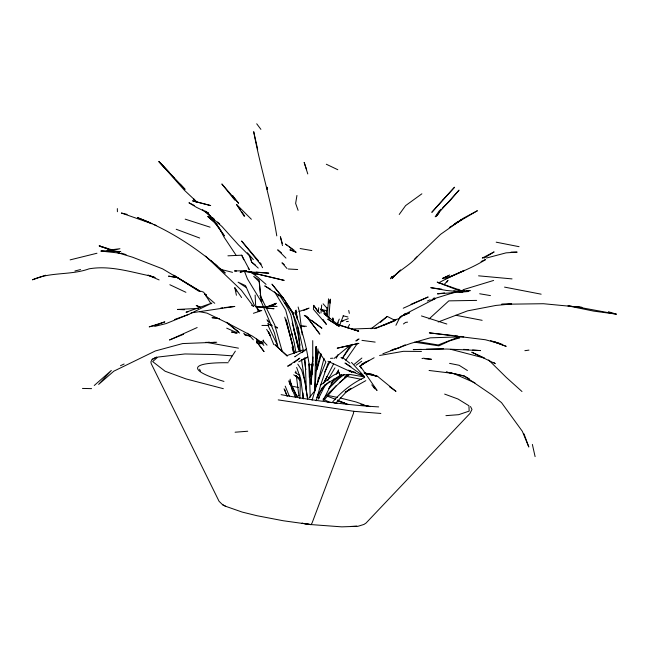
<?xml version="1.0" encoding="UTF-8"?>
<svg xmlns="http://www.w3.org/2000/svg" width="650" height="650" viewBox="0 0 650 650"><rect width="100%" height="100%" fill="white"/><g stroke="black" fill="none" stroke-linecap="round" stroke-linejoin="round"><path stroke-width="0.97" d="M315.884 346.621L314.535 391.731M327.429 315.77L328.494 298.829M328.9 318.167L330.176 299.894M299.845 398.564L300.267 385.531L299.463 375.131M316.225 347.027L315.616 365.211L316.639 358.183L316.225 346.548M306.41 391.414L305.281 363.773L304.468 358.036M311.992 368.932L312.309 363.09M330.119 303.176L330.346 299.138M311.959 368.412L312.317 362.391M319.711 313.349L313.633 305.338L313.389 309.262L326.373 324.399L323.05 319.426M313.007 357.004L311.09 384.524L312.772 358.808L312.731 340.632M314.868 389.301L317.907 348.887M199.469 311.707L206.984 313.105L228.036 323.334L252.119 335.985L262.827 343.127L263.047 340.324M320.994 312.983L321.685 305.012M318.313 311.724L318.711 307.743M313.007 363.447L312.699 366.438L312.926 364.39M318.012 380.445L318.459 377.496M296.944 195.463L295.636 203.409L298.09 210.324M310.375 375.806L312.934 360.986M317.298 384.126L324.049 358.329M325.78 315.339L327.356 307.45M310.359 382.777L311.594 377.098M317.882 364.301L316.322 370.793L320.702 353.364M316.899 358.361L318.711 351.504M316.997 369.72L321.409 354.128M316.119 400.782L320.588 385.231L328.031 363.399L330.314 361.53M312.098 400.213L316.696 384.743L325.861 361.985L318.313 350.976M278.005 296.148L278.647 294.231M328.12 380.023L329.103 377.154L328.356 378.901M295.693 311.049L294.994 312.934C304.354 334.157 308.799 357.216 311.066 380.201M339.747 325.033L343.273 315.924M337.309 323.643L339.284 319.093M317.647 397.581L321.717 388.57M324.561 382.257L326.999 376.854M333.645 363.773L323.529 383.5M336.261 358.296L338.008 354.64M392.381 278.046L393.242 276.283M318.142 399.23L325.284 384.914M327.519 380.445L334.929 367.876M395.923 325.284L399.896 317.33M323.148 400.481L333.994 378.836M336.253 374.327L338.512 369.817M156.739 357.012L152.157 359.377L150.898 361.871L151.206 363.602L219.058 501.28L222.552 504.692L225.639 506.293L242.182 512.078L256.969 515.718L283.286 520.756L310.586 524.55L341.77 526.858L358.012 526.281L363.935 524.444L366.048 523.055L469.934 413.481L471.989 409.427L470.503 406.518M324.707 371.946L330.176 361.368M324.179 381.908L326.942 376.805M328.421 302.868L330.127 299.804M308.888 398.174L315.453 390.041M446.981 282.076L448.004 280.345L443.926 284.773M392.511 278.151L394.006 275.665M347.555 327.876L349.602 324.48M342.639 357.955L350.123 345.581M417.032 256.774C410.158 265.192 399.514 269.888 392.348 278.168M228.694 361.465L235.357 351.138M314.438 388.481L317.606 383.606M435.175 216.832L439.059 211.112L441.212 209.089M336.822 373.279L338.512 370.817M345.808 360.165L357.541 343.224M436.849 215.824L439.668 211.721L459.046 190.133L449.109 201.671L442.65 207.74M352.406 344.273L342.542 357.979M399.222 214.467L405.608 205.603L421.874 193.814M317.59 394.997L325.203 384.743L340.917 375.034L350.537 374.546L364.081 376.862M436.15 216.434L439.668 211.721L436.573 215.686M390.439 278.793L392.259 276.372L391.024 277.875M391.999 277.997L400.619 269.912M324.058 400.181L336.399 385.45M323.115 399.181L329.761 391.983L348.896 374.27M336.473 402.374L345.914 392.34L351.358 388.286M321.132 388.984L325.203 384.743M329.217 387.514L341.64 375.017M393.404 320.198L399.197 318.654L405.364 313.349M332.597 402.009C341.543 391.739 352.219 383.012 364.691 377.414M321.758 389.074L329.623 381.339M328.567 388.659L338.536 378.901L344.11 374.562M434.289 297.773L432.924 299.057L454.813 292.289M428.992 319.012L448.833 300.861L476.637 300.398M94.25 385.491L111.321 370.459L98.629 384.426L113.856 371.158L155.366 350.951L182.626 343.566L216.734 342.241M344.508 377.211L347.555 374.554M380.437 322.351L387.262 316.42L395.452 320.637M334.116 358.402L350.074 345.288L358.898 343.354L337.212 348.189L350.074 345.288M354.299 364.236L361.879 358.036M358.231 339.056L355.875 340.974L359.101 339.016M339.349 382.623L349.578 374.359M301.868 352.723L306.548 348.969L294.734 356.793L295.555 356.363M330.899 383.053L341.169 374.79M458.469 221.496L454.415 224.307M399.807 317.224L401.277 316.054M294.271 362.529L299.764 358.215L287.658 366.218L291.298 364.561M356.07 365.251L361.717 361.213M320.287 385.377L332.857 375.684L339.016 372.263M457.194 222.081L453.277 225.087L463.231 218.286L477.409 210.714L456.958 222.698L461.849 219.432L440.546 234.357L414.44 259.382M371.028 328.794L387.262 316.42M359.759 366.113L369.021 360.319M359.751 366.559L365.219 362.464M403.439 323.96L405.592 322.416L407.542 322.148M346.751 391.154L345.093 392.308L365.82 380.64M348.416 390L350.082 388.846M449.329 227.524L452.725 225.379M310.952 524.623L302.063 523.25L310.952 524.623L312.073 522.998L353.454 413.359L353.762 411.304L278.233 399.896M484.234 258.034L494.122 251.891L482.284 258.042L484.185 257.562M336.765 323.928L338.471 322.936M361.303 364.398L366.478 361.489M448.354 276.226L443.105 278.598M362.773 364.114L374.124 357.776M298.74 361.814L307.694 357.11L301.316 360.002M152.157 359.377L156.138 357.321M404.097 314.632L435.516 298.504L430.958 300.316M399.758 347.449L382.899 353.754M154.928 326.341L166.181 323.562L188.825 314.348L211.949 303.022L186.006 312.227L187.996 311.846M405.234 344.817L397.979 348.335L392.113 349.611M403.447 315.648L409.654 312.707L401.692 315.998M442.447 278.411L449.767 274.958M120.502 365.698L124.117 364.008M271.863 305.321L276.201 303.322M449.507 276.941L464.579 270.335L445.697 278.809M427.351 301.048L430.097 299.78M438.62 282.945C453.879 274.235 470.754 269.035 485.615 259.569L481.106 261.495M197.153 327.543L169.512 339.999L183.593 334.279M442.358 278.582L447.761 276.144M403.236 308.23L428.163 296.993L411.044 304.281M383.711 325.203L395.956 319.873L374.384 328.656M303.574 310.505L308.157 308.539M394.542 320.994L376.342 328.128L351.731 329.046L358.662 331.151L337.886 324.496L323.903 313.544L329.924 318.874M257.457 310.993L259.285 310.277L261.755 310.554L253.403 313.292M348.262 318.671L341.031 321.449L343.037 321.23M153.863 326.007L164.808 321.872L149.207 326.861L158.535 324.488M265.85 307.174L276.128 303.274M438.181 321.994L467.512 310.871L496.056 305.419L511.648 303.964L501.573 304.273L543.384 303.721L582.018 307.401L573.991 306.524M390.91 350.602L410.572 343.452L430.276 337.838L463.751 336.741L460.793 336.408M174.558 319.499L188.825 314.348M45.581 275.226L32.5 279.809C50.318 271.684 70.744 275.494 89.107 268.824C109.777 265.265 130.138 271.806 150.191 275.941L154.952 277.526M295.206 312.869L297.058 312.227M298.902 311.586L309.067 308.067M275.454 304.306L266.866 307.027L275.608 304.346M463.044 289.746L493.61 280.451M422.029 358.589L423.386 358.215L431.413 359.296L424.848 358.8M486.509 258.026L506.082 252.858L517.14 252.135L511.062 252.102M117.845 252.484L119.706 253.143L101.002 251.071L110.102 251.274L119.957 248.714L107.022 250.339L109.005 250.624M246.391 270.571L240.102 272.188L246.602 270.725L234.455 270.936L236.478 271.066M74.913 270.993L80.559 269.547M70.135 259.878L96.972 253.248M296.806 396.216L298.773 395.85M379.6 355.485L403.398 351.317L421.468 351.447M191.157 312.886L234.837 306.426L224.835 307.556M524.867 350.683L528.97 350.114M444.503 292.89L437.474 293.857L468.569 291.517M262.023 342.761L258.342 343.249L262.966 343.72M456.999 289.551L458.981 289.315M220.829 308.011L222.836 307.783M346.458 321.628L348.376 321.409M235.105 432.209L247.723 431.243M445.933 415.651L458.648 414.684L469.162 411.109L468.934 405.754L457.982 399.002L444.657 394.095M441.756 289.185L430.763 287.674L446.428 290.452L462.727 292.077L460.021 291.078L464.75 291.029M466.586 290.899L470.251 290.631L460.021 291.078L464.774 291.322M330.509 358.353L332.898 358.191M198.713 308.392L177.499 309.441L184.462 309.749M350.773 526.443L356.777 526.175M227.922 255.816L241.727 255.206L249.381 269.677L248.178 268.182M421.306 349.367L413.238 349.602L446.574 349.042L480.537 350.577L472.558 350.001M426.359 349.221L443.519 348.725M256.011 306.938L277.054 306.369M261.918 325.447L268.734 325.455M82.461 388.432L91.585 388.627M101.002 251.071L120.746 251.526L110.102 251.274M207.748 342.217L209.714 342.266M213.639 342.371L215.597 342.42M216.946 317.85L211.973 317.704L219.554 318.679M288.283 268.986L297.668 269.514M266.029 308.271L269.035 308.441M271.042 308.563L274.048 308.734L266.248 307.873M241.524 271.399L268.799 273.179L256.165 272.058M463.572 349.351L468.561 349.708M232.018 355.842L214.11 354.518L184.949 353.957L157.828 357.069L152.644 361.571L165.067 371.207L186.006 378.909L223.324 388.684M353.762 411.304L380.851 413.449M248.381 271.367L251.298 271.627M478.571 275.827L512.029 278.899M300.844 325.731L306.442 326.324M571.976 306.304L567.962 305.866L593.84 311.139L616.338 314.145L608.359 311.74M255.515 306.694L264.29 307.661M452.928 335.522L429.325 332.873L485.355 339.747L502.418 344.386M454.894 335.741L457.844 336.074M429.065 370.467L452.546 373.352M361.961 340.373L375.164 342.103M453.741 290.834L462.727 292.077L437.182 282.124L462.922 291.159M308.685 364.496L312.634 365.081M414.505 342.176L438.888 345.849L449.678 340.852L459.704 337.813L457.494 337.512L438.165 344.971L416.926 341.453M616.338 314.145L575.055 306.524M327.023 401.879L332.004 402.642M333.994 402.943L336.984 403.398M177.401 277.582L168.521 276.144L178.076 277.696M479.684 293.767L490.466 295.604M300.129 248.544L311.854 250.559M205.888 342.257L238.444 348.156M455.796 315.266L482.146 320.32M504.546 287.113L541.149 294.182M496.194 242.174L519.058 246.683M452.619 373.287L446.257 372.036L464.254 376.025L469.398 378.901M302.77 326.284L304.663 326.658M449.573 363.358L459.128 365.284L467.439 370.508M328.729 395.623L337.447 397.41M236.421 333.027L231.506 331.996L236.356 333.084M244.278 334.677L250.169 335.912M340.251 398.011L356.078 401.976L363.683 404.747M293.426 386.417L298.317 387.498M246.066 335.262L249.941 336.131M366.186 373.839L377.707 376.456L395.996 391.365L389.382 386.669M322.969 310.757L320.393 309.238L326.755 310.708M246.431 271.481L284.18 280.394L253.979 273.146L251.347 271.944M360.904 404.454L369.777 406.559M127.132 214.394L121.355 213.013L151.767 223.649M221.073 269.474L232.513 272.326M343.127 315.77L347.945 316.997M450.775 349.326L484.664 358.126L471.778 352.211L495.267 363.683L493.748 362.399M364.154 372.824L377.707 376.456L372.019 374.351L364.293 373.092L372.019 374.351L373.677 375.521M355.656 372.45L348.896 370.549L363.691 376.22L360.571 373.636M295.433 251.444L289.884 249.86L296.164 252.33L294.629 251.136M316.623 397.142L319.467 397.987M117.171 252.549L132.665 257.254L162.581 268.848L200.428 291.419L173.68 275.202L198.949 291.273M112.393 249.925L99.231 245.911L101.083 246.691M336.757 324.431L358.662 331.151M500.622 343.696L493.171 341.396L506.188 346.361L490.457 340.519M121.241 253.11L126.084 254.637M421.444 315.933L446.826 324.025M185.185 219.148L210.064 227.167M148.192 275.218L154.919 277.485M108.688 249.121L99.231 245.911L108.534 249.202M337.764 400.814L348.286 404.511M147.972 275.153L159.128 279.939M327.632 396.273L335.538 399.327M337.732 400.806L346.052 403.796L337.293 400.067M267.971 323.822L271.773 325.227M176.215 229.271L199.68 238.038M201.313 291.289L203.702 292.248L211.063 303.802M149.248 222.398L137.499 217.596C170.105 230.173 199.501 249.535 225.233 273.057L219.968 268.45M142.626 219.854L151.873 223.665M153.725 224.429L156.504 225.566M199.932 307.06L196.202 305.516L200.744 307.426M251.509 305.297L253.151 305.988M267.832 323.887L272.269 325.812M274.926 326.966L277.582 328.12M474.939 382.891L453.521 373.466L464.254 376.025L492.082 394.981L501.524 402.642L522.332 431.299L528.824 447.013L523.989 433.859M169.853 284.733L185.908 292.305M226.688 328.152L237.486 332.971M327.957 361.278L351.91 372.214L348.611 370.086M323.221 399.254L328.729 401.822M326.324 164.239L337.813 169.731M194.236 205.433L188.931 202.759L196.601 207.399L208.682 213.241L205.303 211.063M320.393 309.238L324.821 311.496M275.576 326.633L277.217 327.47M222.552 504.692L225.639 506.293M339.024 325.975L327.722 319.109L339.194 326.536M236.681 330.842L238.436 331.841L227.922 323.034M303.899 350.902L302.494 350.09L286.991 355.558L274.909 344.687L287.243 356.192M270.66 289.323L264.737 285.886L283.473 298.293L293.776 314.113L283.246 298.147L271.96 284.139L283.473 298.293M252.728 272.61L255.913 274.503M204.734 293.987L206.456 295.011L204.726 293.971M350.919 366.616L344.963 363.025L363.691 376.22M245.789 287.251L238.087 282.173L245.537 285.651L254.572 305.801M307.726 317.72L304.273 315.356L321.937 328.258L311.602 320.287M294.003 250.055L285.399 244.002L287.706 245.781M250.323 271.871L257.554 276.998L266.053 284.383M295.116 372.385L299.975 375.822M293.735 374.806L300.219 379.446M243.717 333.279L246.846 335.668M308.417 317.834L306.036 315.989L319.832 334.165L308.303 318.508M295.523 375.513L300.308 379.202M289.242 246.976L292.321 249.356M284.326 264.639L281.962 262.795L287.024 268.539M255.491 265.143L251.688 262.153L249.186 255.523L238.314 244.717L221.991 226.549L202.564 209.633M349.863 363.269L342.916 357.793L341.023 357.484L342.591 358.776M321.116 309.822L326.918 314.502M262.827 343.127L260.78 341.469L263.851 345.434M281.426 252.858L277.68 249.811L285.976 258.123M226.314 322.238L239.639 333.06M213.143 220.992L207.748 216.418L216.718 224.607M215.451 222.95L216.994 224.258M205.684 295.555L214.752 303.29M217.425 221.975L219.7 223.933M210.949 260.561L213.2 262.535M214.703 263.843L216.962 265.817M335.189 323.537L337.447 325.536M207.236 212.899L208.691 214.199M212.314 217.441L214.492 219.383M521.983 391.519L506.244 377.374L488.621 359.978M258.253 268.076L251.688 262.153L250.437 257.27M267.361 320.678L269.596 322.725L266.931 319.735M197.381 202.459L184.381 190.222L158.974 161.606L169.276 172.559M205.587 256.1L241.28 290.119L253.597 306.597M244.229 216.369L236.568 204.466L251.396 219.286M172.031 175.476L174.086 177.669M180.269 184.234L185.079 189.345L158.974 161.606L169.293 172.656M257.424 340.194L260.877 343.866M171.356 174.866L174.111 177.808M247.325 333.206L253.362 339.796M267.036 345.166L263.729 341.551L263.323 340.104M351.504 362.416L364.284 376.415M373.693 386.734L377.057 390.423L360.197 365.983L361.351 368.574M256.945 308.523L258.944 310.765M196.877 202.572L193.619 198.908L196.528 202.491M323.115 303.802L327.039 308.246M247.398 252.801L253.394 259.634M258.659 261.072L241.581 240.996L261.227 265.159L262.584 267.719M259.967 262.616L261.284 264.168M260.309 343.541L256.579 339.04L257.148 343.606M234.772 200.094L221.837 183.958L238.615 203.279L232.659 195.715L235.251 199.826M296.14 375.7L299.877 380.429M284.984 303.087C297.277 315.624 299.276 334.092 303.379 350.374M371.776 384.841L374.757 388.765M208.496 213.834L214.597 221.877M216.434 224.291L224.429 235.918L209.349 215.109M210.023 215.776L214.752 222.048M215.938 223.616L219.489 228.321L224.039 237.12L236.259 255.515M256.717 123.784L260.902 129.358M236.568 204.466L240.646 210.243M241.808 211.892L244.725 216.019M236.421 295.246L234.821 287.755L241.589 297.537M313.633 305.338L318.061 311.967M297.773 364.089L301.649 370.045L305.199 382.566L307.669 399.043M279.898 295.563L287.999 308.661L290.94 315.088L298.797 350.147L293.556 328.981M274.527 291.777L285.683 310.058L294.255 342.875L295.953 352.69M259.285 311.252L255.637 305.313L255.133 295.059M268.141 325.674L277.396 345.077M278.086 347.628L274.463 332.971L261.267 301.649L247.398 278.793L244.506 271.383M266.679 329.387L270.205 335.522L269.076 332.849M260.098 295.425L274.69 324.829L282.254 351.52M290.209 381.973L297.001 396.443M199.558 369.216L200.598 371.248M260.187 295.961L262.754 300.983M234.821 287.755L236.494 291.135M294.556 392.21L296.294 395.801M290.379 382.826L291.233 384.654M292.094 386.482L296.798 396.516M307.783 173.94L304.151 162.403L306.621 169.666M241.727 255.206L243.783 259.773M288.998 381.509L295.563 397.637M284.05 388.854L287.211 396.224M285.212 386.141L289.348 396.199M268.418 331.541L273.78 344.646M338.374 371.329L339.739 374.782L339.259 373.1M284.635 389.317L287.032 395.972M285.886 319.191L292.264 343.419M296.652 367.429L300.804 379.202L303.274 398.913M333.539 320.426L332.751 317.907L333.377 321.327M292.199 323.172L300.186 351.585M292.086 347.271L293.751 353.023M282.319 243.498L280.386 236.722L282.482 245.602M284.749 317.159L292.24 343.419M295.376 310.692L297.204 317.436M298.123 307.003L299.414 311.797L302.242 334.807M286.512 320.938L294.304 353.169M296.148 310.082L297.188 319.028M292.614 311.878L298.732 337.504L299.999 345.207M257.684 149.346L253.695 131.666C260.106 166.676 271.164 200.663 276.778 235.893M532.366 444.421L535.104 456.625M294.409 353.113L292.516 344.394L293.597 353.316M289.023 380.477L289.819 384.345M290.079 379.178L292.435 391.081M348.733 310.432L349.31 313.349M305.882 369.59L304.972 364.756L304.712 358.093M291.842 333.344L292.37 336.302M301.454 359.474L307.401 397.808M266.971 187.216L267.272 189.499L267.15 187.517M298.886 395.688L296.351 376.098M295.75 371.15L295.994 373.132M260.764 297.359L259.163 279.947L253.687 276.404L259.179 281.694L261.267 301.649M297.863 327.072L300.089 350.244M310.229 397.215L309.124 363.919L309.303 377.398M117.333 208.585L117.414 211.721M303.111 392.998L303.152 397.922M378.666 406.892A115.237 14.446 8.6 0 1 281.133 394.656M223.966 381.42A115.237 14.446 8.6 0 1 228.223 362.741M346.149 376.342A115.237 14.446 8.6 0 1 361.587 379.429M362.635 404.909A111.759 14.007 8.6 0 1 370.183 406.64M312.284 370.419L311.878 374.4L312.293 370.394M442.593 200.208L431.795 212.339L454.561 187.208L442.593 200.208M210.641 205.571L192.701 200.882L210.641 205.571M263.965 351.504L256.449 341.372L263.965 351.504"/></g></svg>
